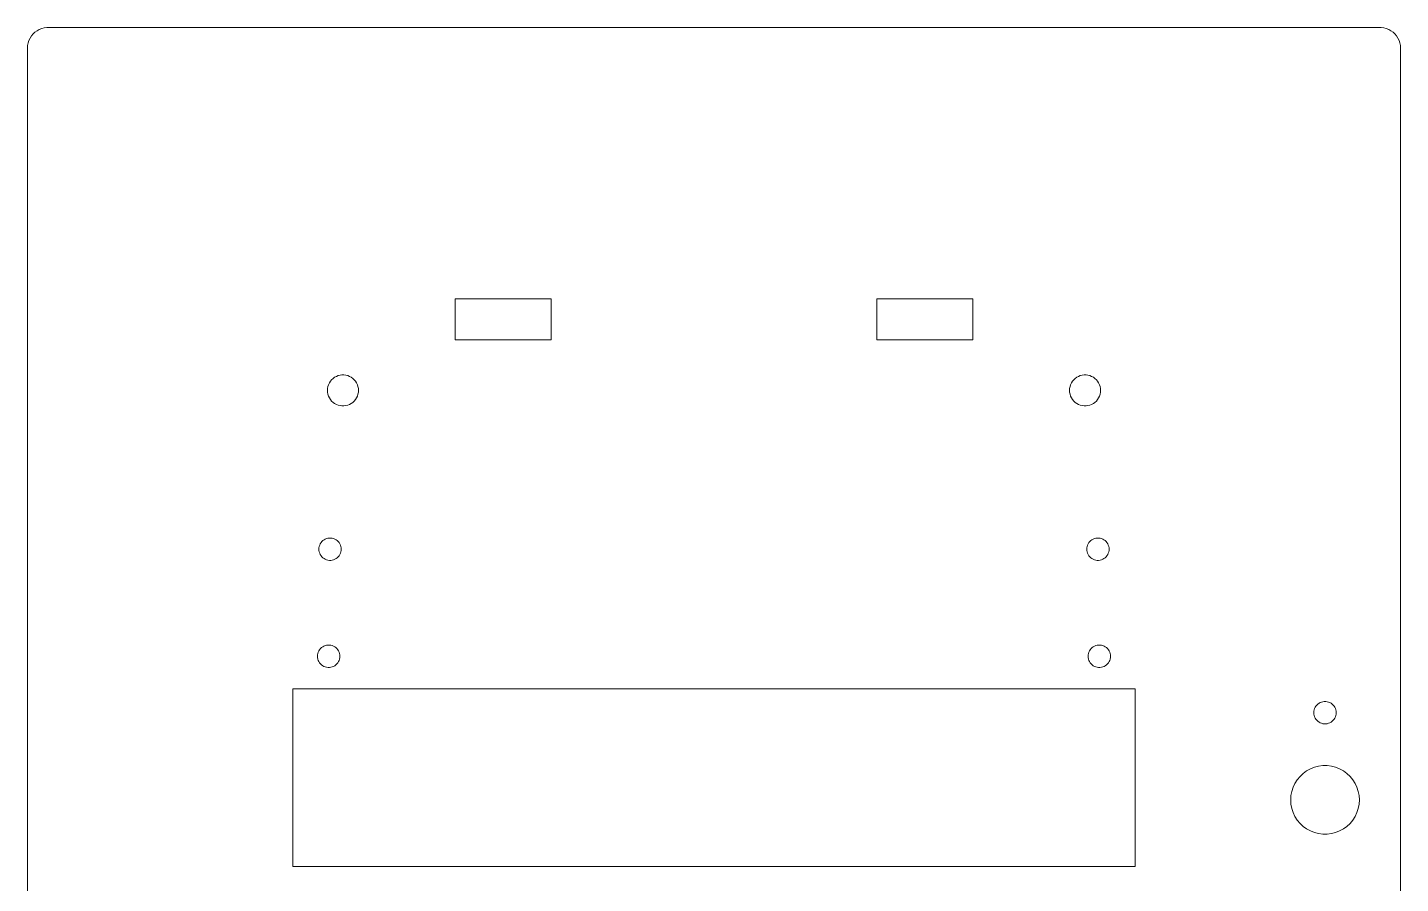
# Model space of a CAD drawing. Header units: millimetres. Extents: x -50 to 50, y -124 to 124.
# Drawn here: x -50 to 50, y 62 to 124.3 of the extents above; entities that cross this region are included whole.
import ezdxf

# ---------------------------------------------------------------- set-up
doc = ezdxf.new("R2010")
doc.units = ezdxf.units.MM
doc.layers.get('0').update_dxf_attribs({"linetype": 'CONTINUOUS', "lineweight": 0})

msp = doc.modelspace()

# ---------------------------------------------------------------- linework, layer by layer
for p, q in [((-49.593, 123.877), (-49.456, 124.006)), ((-49.456, 124.006), (-49.304, 124.116)), ((-49.304, 124.116), (-49.139, 124.207)), ((-49.139, 124.207), (-48.964, 124.277)), ((-48.964, 124.277), (-48.781, 124.323)), ((-48.781, 124.323), (-48.594, 124.347)), ((-48.594, 124.347), (-48.5, 124.347)), ((-48.5, 124.347), (-48.5, 124.35)), ((-48.5, 124.35), (48.5, 124.35)), ((48.5, 124.35), (48.5, 124.347)), ((48.5, 124.347), (48.594, 124.347)), ((48.594, 124.347), (48.781, 124.323)), ((48.781, 124.323), (48.964, 124.277)), ((48.964, 124.277), (49.139, 124.207)), ((49.139, 124.207), (49.304, 124.116)), ((49.304, 124.116), (49.456, 124.006)), ((49.456, 124.006), (49.593, 123.877)), ((-50, 122.85), (-49.988, 123.038)), ((-49.988, 123.038), (-49.953, 123.223)), ((-49.953, 123.223), (-49.895, 123.402)), ((-49.895, 123.402), (-49.814, 123.573)), ((-49.814, 123.573), (-49.714, 123.732)), ((-49.714, 123.732), (-49.593, 123.877)), ((49.593, 123.877), (49.714, 123.732)), ((49.714, 123.732), (49.814, 123.573)), ((49.814, 123.573), (49.895, 123.402)), ((49.895, 123.402), (49.953, 123.223)), ((49.953, 123.223), (49.988, 123.038)), ((49.988, 123.038), (50, 122.85)), ((-50, -69.3), (-50, 122.85)), ((50, 122.85), (50, -122.85)), ((-18.85, 101.6), (-18.85, 104.6)), ((-18.85, 104.6), (-11.85, 104.6)), ((-11.85, 104.6), (-11.85, 101.6)), ((11.85, 101.6), (11.85, 104.6)), ((11.85, 104.6), (18.85, 104.6)), ((18.85, 104.6), (18.85, 101.6)), ((-11.85, 101.6), (-18.85, 101.6)), ((18.85, 101.6), (11.85, 101.6)), ((-27.373, 98.998), (-27.235, 99.034)), ((-27.235, 99.034), (-27.094, 99.051)), ((-27.094, 99.051), (-26.952, 99.051)), ((-26.952, 99.051), (-26.812, 99.034)), ((-26.812, 99.034), (-26.674, 98.998)), ((26.674, 98.998), (26.812, 99.034)), ((26.812, 99.034), (26.952, 99.051)), ((26.952, 99.051), (27.094, 99.051)), ((27.094, 99.051), (27.235, 99.034)), ((27.235, 99.034), (27.373, 98.998)), ((-28.154, 97.923), (-28.145, 98.065)), ((-28.145, 98.065), (-28.118, 98.204)), ((-28.118, 98.204), (-28.074, 98.339)), ((-28.074, 98.339), (-28.014, 98.468)), ((-28.014, 98.468), (-27.938, 98.588)), ((-27.938, 98.588), (-27.847, 98.697)), ((-27.847, 98.697), (-27.744, 98.794)), ((-27.744, 98.794), (-27.629, 98.878)), ((-27.629, 98.878), (-27.505, 98.946)), ((-27.505, 98.946), (-27.373, 98.998)), ((-26.674, 98.998), (-26.542, 98.946)), ((-26.542, 98.946), (-26.418, 98.878)), ((-26.418, 98.878), (-26.303, 98.794)), ((-26.303, 98.794), (-26.199, 98.697)), ((-26.199, 98.697), (-26.109, 98.588)), ((-26.109, 98.588), (-26.033, 98.468)), ((-26.033, 98.468), (-25.972, 98.339)), ((-25.972, 98.339), (-25.929, 98.204)), ((-25.929, 98.204), (-25.902, 98.065)), ((-25.902, 98.065), (-25.893, 97.923)), ((25.893, 97.923), (25.902, 98.065)), ((25.902, 98.065), (25.929, 98.204)), ((25.929, 98.204), (25.972, 98.339)), ((25.972, 98.339), (26.033, 98.468)), ((26.033, 98.468), (26.109, 98.588)), ((26.109, 98.588), (26.199, 98.697)), ((26.199, 98.697), (26.303, 98.794)), ((26.303, 98.794), (26.418, 98.878)), ((26.418, 98.878), (26.542, 98.946)), ((26.542, 98.946), (26.674, 98.998)), ((27.373, 98.998), (27.505, 98.946)), ((27.505, 98.946), (27.629, 98.878)), ((27.629, 98.878), (27.744, 98.794)), ((27.744, 98.794), (27.847, 98.697)), ((27.847, 98.697), (27.938, 98.588)), ((27.938, 98.588), (28.014, 98.468)), ((28.014, 98.468), (28.074, 98.339)), ((28.074, 98.339), (28.118, 98.204)), ((28.118, 98.204), (28.145, 98.065)), ((28.145, 98.065), (28.154, 97.923)), ((-28.145, 97.782), (-28.154, 97.923)), ((-28.118, 97.642), (-28.145, 97.782)), ((-28.074, 97.507), (-28.118, 97.642)), ((-28.014, 97.379), (-28.074, 97.507)), ((-27.938, 97.259), (-28.014, 97.379)), ((-27.847, 97.15), (-27.938, 97.259)), ((-27.744, 97.052), (-27.847, 97.15)), ((-27.629, 96.969), (-27.744, 97.052)), ((-26.303, 97.052), (-26.418, 96.969)), ((-26.199, 97.15), (-26.303, 97.052)), ((-26.109, 97.259), (-26.199, 97.15)), ((-26.033, 97.379), (-26.109, 97.259)), ((-25.972, 97.507), (-26.033, 97.379)), ((-25.929, 97.642), (-25.972, 97.507)), ((-25.902, 97.782), (-25.929, 97.642)), ((-25.893, 97.923), (-25.902, 97.782)), ((25.902, 97.782), (25.893, 97.923)), ((25.929, 97.642), (25.902, 97.782)), ((25.972, 97.507), (25.929, 97.642)), ((26.033, 97.379), (25.972, 97.507)), ((26.109, 97.259), (26.033, 97.379)), ((26.199, 97.15), (26.109, 97.259)), ((26.303, 97.052), (26.199, 97.15)), ((26.418, 96.969), (26.303, 97.052)), ((27.744, 97.052), (27.629, 96.969)), ((27.847, 97.15), (27.744, 97.052)), ((27.938, 97.259), (27.847, 97.15)), ((28.014, 97.379), (27.938, 97.259)), ((28.074, 97.507), (28.014, 97.379)), ((28.118, 97.642), (28.074, 97.507)), ((28.145, 97.782), (28.118, 97.642)), ((28.154, 97.923), (28.145, 97.782)), ((-27.505, 96.901), (-27.629, 96.969)), ((-27.373, 96.848), (-27.505, 96.901)), ((-27.235, 96.813), (-27.373, 96.848)), ((-27.094, 96.795), (-27.235, 96.813)), ((-26.952, 96.795), (-27.094, 96.795)), ((-26.812, 96.813), (-26.952, 96.795)), ((-26.674, 96.848), (-26.812, 96.813)), ((-26.542, 96.901), (-26.674, 96.848)), ((-26.418, 96.969), (-26.542, 96.901)), ((26.542, 96.901), (26.418, 96.969)), ((26.674, 96.848), (26.542, 96.901)), ((26.812, 96.813), (26.674, 96.848)), ((26.952, 96.795), (26.812, 96.813)), ((27.094, 96.795), (26.952, 96.795)), ((27.235, 96.813), (27.094, 96.795)), ((27.373, 96.848), (27.235, 96.813)), ((27.505, 96.901), (27.373, 96.848)), ((27.629, 96.969), (27.505, 96.901)), ((-28.479, 86.987), (-28.396, 87.047)), ((-28.396, 87.047), (-28.307, 87.097)), ((-28.307, 87.097), (-28.212, 87.134)), ((-28.212, 87.134), (-28.113, 87.16)), ((-28.113, 87.16), (-28.011, 87.172)), ((-28.011, 87.172), (-27.909, 87.172)), ((-27.909, 87.172), (-27.807, 87.16)), ((-27.807, 87.16), (-27.708, 87.134)), ((-27.708, 87.134), (-27.613, 87.097)), ((-27.613, 87.097), (-27.524, 87.047)), ((-27.524, 87.047), (-27.441, 86.987)), ((27.441, 86.987), (27.524, 87.047)), ((27.524, 87.047), (27.613, 87.097)), ((27.613, 87.097), (27.708, 87.134)), ((27.708, 87.134), (27.807, 87.16)), ((27.807, 87.16), (27.909, 87.172)), ((27.909, 87.172), (28.011, 87.172)), ((28.011, 87.172), (28.113, 87.16)), ((28.113, 87.16), (28.212, 87.134)), ((28.212, 87.134), (28.307, 87.097)), ((28.307, 87.097), (28.396, 87.047)), ((28.396, 87.047), (28.479, 86.987)), ((-28.774, 86.36), (-28.768, 86.462)), ((-28.768, 86.258), (-28.774, 86.36)), ((-28.768, 86.462), (-28.748, 86.562)), ((-28.748, 86.158), (-28.768, 86.258)), ((-28.748, 86.562), (-28.717, 86.66)), ((-28.717, 86.06), (-28.748, 86.158)), ((-28.717, 86.66), (-28.673, 86.752)), ((-28.673, 85.968), (-28.717, 86.06)), ((-28.673, 86.752), (-28.619, 86.838)), ((-28.619, 86.838), (-28.553, 86.917)), ((-28.553, 86.917), (-28.479, 86.987)), ((-27.441, 86.987), (-27.367, 86.917)), ((-27.367, 86.917), (-27.301, 86.838)), ((-27.301, 86.838), (-27.247, 86.752)), ((-27.247, 86.752), (-27.203, 86.66)), ((-27.203, 86.06), (-27.247, 85.968)), ((-27.203, 86.66), (-27.172, 86.562)), ((-27.172, 86.158), (-27.203, 86.06)), ((-27.172, 86.562), (-27.152, 86.462)), ((-27.152, 86.258), (-27.172, 86.158)), ((-27.152, 86.462), (-27.146, 86.36)), ((-27.146, 86.36), (-27.152, 86.258)), ((27.146, 86.36), (27.152, 86.462)), ((27.152, 86.258), (27.146, 86.36)), ((27.152, 86.462), (27.172, 86.562)), ((27.172, 86.158), (27.152, 86.258)), ((27.172, 86.562), (27.203, 86.66)), ((27.203, 86.06), (27.172, 86.158)), ((27.203, 86.66), (27.247, 86.752)), ((27.247, 85.968), (27.203, 86.06)), ((27.247, 86.752), (27.301, 86.838)), ((27.301, 86.838), (27.367, 86.917)), ((27.367, 86.917), (27.441, 86.987)), ((28.479, 86.987), (28.553, 86.917)), ((28.553, 86.917), (28.619, 86.838)), ((28.619, 86.838), (28.673, 86.752)), ((28.673, 86.752), (28.717, 86.66)), ((28.717, 86.06), (28.673, 85.968)), ((28.717, 86.66), (28.748, 86.562)), ((28.748, 86.158), (28.717, 86.06)), ((28.748, 86.562), (28.768, 86.462)), ((28.768, 86.258), (28.748, 86.158)), ((28.768, 86.462), (28.774, 86.36)), ((28.774, 86.36), (28.768, 86.258)), ((-28.619, 85.882), (-28.673, 85.968)), ((-28.553, 85.803), (-28.619, 85.882)), ((-28.479, 85.733), (-28.553, 85.803)), ((-28.396, 85.673), (-28.479, 85.733)), ((-28.307, 85.623), (-28.396, 85.673)), ((-28.212, 85.586), (-28.307, 85.623)), ((-28.113, 85.56), (-28.212, 85.586)), ((-28.011, 85.548), (-28.113, 85.56)), ((-27.909, 85.548), (-28.011, 85.548)), ((-27.807, 85.56), (-27.909, 85.548)), ((-27.708, 85.586), (-27.807, 85.56)), ((-27.613, 85.623), (-27.708, 85.586)), ((-27.524, 85.673), (-27.613, 85.623)), ((-27.441, 85.733), (-27.524, 85.673)), ((-27.367, 85.803), (-27.441, 85.733)), ((-27.301, 85.882), (-27.367, 85.803)), ((-27.247, 85.968), (-27.301, 85.882)), ((27.301, 85.882), (27.247, 85.968)), ((27.367, 85.803), (27.301, 85.882)), ((27.441, 85.733), (27.367, 85.803)), ((27.524, 85.673), (27.441, 85.733)), ((27.613, 85.623), (27.524, 85.673)), ((27.708, 85.586), (27.613, 85.623)), ((27.807, 85.56), (27.708, 85.586)), ((27.909, 85.548), (27.807, 85.56)), ((28.011, 85.548), (27.909, 85.548)), ((28.113, 85.56), (28.011, 85.548)), ((28.212, 85.586), (28.113, 85.56)), ((28.307, 85.623), (28.212, 85.586)), ((28.396, 85.673), (28.307, 85.623)), ((28.479, 85.733), (28.396, 85.673)), ((28.553, 85.803), (28.479, 85.733)), ((28.619, 85.882), (28.553, 85.803)), ((28.673, 85.968), (28.619, 85.882)), ((-28.773, 78.957), (-28.719, 79.043)), ((-28.719, 79.043), (-28.653, 79.122)), ((-28.653, 79.122), (-28.579, 79.192)), ((-28.579, 79.192), (-28.496, 79.252)), ((-28.496, 79.252), (-28.407, 79.302)), ((-28.407, 79.302), (-28.312, 79.339)), ((-28.312, 79.339), (-28.213, 79.365)), ((-28.213, 79.365), (-28.111, 79.377)), ((-28.111, 79.377), (-28.009, 79.377)), ((-28.009, 79.377), (-27.907, 79.365)), ((-27.907, 79.365), (-27.808, 79.339)), ((-27.808, 79.339), (-27.713, 79.302)), ((-27.713, 79.302), (-27.624, 79.252)), ((-27.624, 79.252), (-27.541, 79.192)), ((-27.541, 79.192), (-27.467, 79.122)), ((-27.467, 79.122), (-27.401, 79.043)), ((-27.401, 79.043), (-27.347, 78.957)), ((27.347, 78.957), (27.401, 79.043)), ((27.401, 79.043), (27.467, 79.122)), ((27.467, 79.122), (27.541, 79.192)), ((27.541, 79.192), (27.624, 79.252)), ((27.624, 79.252), (27.713, 79.302)), ((27.713, 79.302), (27.808, 79.339)), ((27.808, 79.339), (27.907, 79.365)), ((27.907, 79.365), (28.009, 79.377)), ((28.009, 79.377), (28.111, 79.377)), ((28.111, 79.377), (28.213, 79.365)), ((28.213, 79.365), (28.312, 79.339)), ((28.312, 79.339), (28.407, 79.302)), ((28.407, 79.302), (28.496, 79.252)), ((28.496, 79.252), (28.579, 79.192)), ((28.579, 79.192), (28.653, 79.122)), ((28.653, 79.122), (28.719, 79.043)), ((28.719, 79.043), (28.773, 78.957)), ((-28.874, 78.565), (-28.868, 78.667)), ((-28.868, 78.463), (-28.874, 78.565)), ((-28.868, 78.667), (-28.848, 78.767)), ((-28.848, 78.363), (-28.868, 78.463)), ((-28.848, 78.767), (-28.817, 78.865)), ((-28.817, 78.265), (-28.848, 78.363)), ((-28.817, 78.865), (-28.773, 78.957)), ((-28.773, 78.173), (-28.817, 78.265)), ((-28.719, 78.087), (-28.773, 78.173)), ((-28.653, 78.008), (-28.719, 78.087)), ((-28.579, 77.938), (-28.653, 78.008)), ((-27.467, 78.008), (-27.541, 77.938)), ((-27.401, 78.087), (-27.467, 78.008)), ((-27.347, 78.173), (-27.401, 78.087)), ((-27.347, 78.957), (-27.303, 78.865)), ((-27.303, 78.265), (-27.347, 78.173)), ((-27.303, 78.865), (-27.272, 78.767)), ((-27.272, 78.363), (-27.303, 78.265)), ((-27.272, 78.767), (-27.252, 78.667)), ((-27.252, 78.463), (-27.272, 78.363)), ((-27.252, 78.667), (-27.246, 78.565)), ((-27.246, 78.565), (-27.252, 78.463)), ((27.246, 78.565), (27.252, 78.667)), ((27.252, 78.463), (27.246, 78.565)), ((27.252, 78.667), (27.272, 78.767)), ((27.272, 78.363), (27.252, 78.463)), ((27.272, 78.767), (27.303, 78.865)), ((27.303, 78.265), (27.272, 78.363)), ((27.303, 78.865), (27.347, 78.957)), ((27.347, 78.173), (27.303, 78.265)), ((27.401, 78.087), (27.347, 78.173)), ((27.467, 78.008), (27.401, 78.087)), ((27.541, 77.938), (27.467, 78.008)), ((28.653, 78.008), (28.579, 77.938)), ((28.719, 78.087), (28.653, 78.008)), ((28.773, 78.173), (28.719, 78.087)), ((28.773, 78.957), (28.817, 78.865)), ((28.817, 78.265), (28.773, 78.173)), ((28.817, 78.865), (28.848, 78.767)), ((28.848, 78.363), (28.817, 78.265)), ((28.848, 78.767), (28.868, 78.667)), ((28.868, 78.463), (28.848, 78.363)), ((28.868, 78.667), (28.874, 78.565)), ((28.874, 78.565), (28.868, 78.463)), ((-28.496, 77.878), (-28.579, 77.938)), ((-28.407, 77.828), (-28.496, 77.878)), ((-28.312, 77.791), (-28.407, 77.828)), ((-28.213, 77.765), (-28.312, 77.791)), ((-28.111, 77.753), (-28.213, 77.765)), ((-28.009, 77.753), (-28.111, 77.753)), ((-27.907, 77.765), (-28.009, 77.753)), ((-27.808, 77.791), (-27.907, 77.765)), ((-27.713, 77.828), (-27.808, 77.791)), ((-27.624, 77.878), (-27.713, 77.828)), ((-27.541, 77.938), (-27.624, 77.878)), ((27.624, 77.878), (27.541, 77.938)), ((27.713, 77.828), (27.624, 77.878)), ((27.808, 77.791), (27.713, 77.828)), ((27.907, 77.765), (27.808, 77.791)), ((28.009, 77.753), (27.907, 77.765)), ((28.111, 77.753), (28.009, 77.753)), ((28.213, 77.765), (28.111, 77.753)), ((28.312, 77.791), (28.213, 77.765)), ((28.407, 77.828), (28.312, 77.791)), ((28.496, 77.878), (28.407, 77.828)), ((28.579, 77.938), (28.496, 77.878)), ((-30.665, 63.25), (-30.665, 76.2)), ((-30.665, 76.2), (30.665, 76.2)), ((30.665, 76.2), (30.665, 63.25)), ((43.841, 74.933), (43.907, 75.012)), ((43.907, 75.012), (43.981, 75.082)), ((43.981, 75.082), (44.064, 75.142)), ((44.064, 75.142), (44.153, 75.192)), ((44.153, 75.192), (44.248, 75.229)), ((44.248, 75.229), (44.347, 75.255)), ((44.347, 75.255), (44.449, 75.267)), ((44.449, 75.267), (44.551, 75.267)), ((44.551, 75.267), (44.653, 75.255)), ((44.653, 75.255), (44.752, 75.229)), ((44.752, 75.229), (44.847, 75.192)), ((44.847, 75.192), (44.936, 75.142)), ((44.936, 75.142), (45.019, 75.082)), ((45.019, 75.082), (45.093, 75.012)), ((45.093, 75.012), (45.159, 74.933)), ((43.686, 74.455), (43.692, 74.557)), ((43.692, 74.353), (43.686, 74.455)), ((43.692, 74.557), (43.712, 74.657)), ((43.712, 74.253), (43.692, 74.353)), ((43.712, 74.657), (43.743, 74.755)), ((43.743, 74.155), (43.712, 74.253)), ((43.743, 74.755), (43.787, 74.847)), ((43.787, 74.063), (43.743, 74.155)), ((43.787, 74.847), (43.841, 74.933)), ((43.841, 73.977), (43.787, 74.063)), ((45.159, 74.933), (45.213, 74.847)), ((45.213, 74.063), (45.159, 73.977)), ((45.213, 74.847), (45.257, 74.755)), ((45.257, 74.155), (45.213, 74.063)), ((45.257, 74.755), (45.288, 74.657)), ((45.288, 74.253), (45.257, 74.155)), ((45.288, 74.657), (45.308, 74.557)), ((45.308, 74.353), (45.288, 74.253)), ((45.308, 74.557), (45.314, 74.455)), ((45.314, 74.455), (45.308, 74.353)), ((43.907, 73.898), (43.841, 73.977)), ((43.981, 73.828), (43.907, 73.898)), ((44.064, 73.768), (43.981, 73.828)), ((44.153, 73.718), (44.064, 73.768)), ((44.248, 73.681), (44.153, 73.718)), ((44.347, 73.655), (44.248, 73.681)), ((44.449, 73.643), (44.347, 73.655)), ((44.551, 73.643), (44.449, 73.643)), ((44.653, 73.655), (44.551, 73.643)), ((44.752, 73.681), (44.653, 73.655)), ((44.847, 73.718), (44.752, 73.681)), ((44.936, 73.768), (44.847, 73.718)), ((45.019, 73.828), (44.936, 73.768)), ((45.093, 73.898), (45.019, 73.828)), ((45.159, 73.977), (45.093, 73.898)), ((42.678, 69.816), (42.906, 70.031)), ((42.906, 70.031), (43.16, 70.216)), ((43.16, 70.216), (43.436, 70.367)), ((43.436, 70.367), (43.727, 70.483)), ((43.727, 70.483), (44.032, 70.561)), ((44.032, 70.561), (44.343, 70.6)), ((44.343, 70.6), (44.657, 70.6)), ((44.657, 70.6), (44.968, 70.561)), ((44.968, 70.561), (45.273, 70.483)), ((45.273, 70.483), (45.564, 70.367)), ((45.564, 70.367), (45.84, 70.216)), ((45.84, 70.216), (46.094, 70.031)), ((46.094, 70.031), (46.322, 69.816)), ((42.079, 68.727), (42.176, 69.025)), ((42.176, 69.025), (42.309, 69.309)), ((42.309, 69.309), (42.477, 69.574)), ((42.477, 69.574), (42.678, 69.816)), ((46.322, 69.816), (46.523, 69.574)), ((46.523, 69.574), (46.691, 69.309)), ((46.691, 69.309), (46.824, 69.025)), ((46.824, 69.025), (46.921, 68.727)), ((42, 68.105), (42.02, 68.418)), ((42.02, 67.792), (42, 68.105)), ((42.02, 68.418), (42.079, 68.727)), ((46.921, 68.727), (46.98, 68.418)), ((46.98, 68.418), (47, 68.105)), ((47, 68.105), (46.98, 67.792)), ((42.079, 67.483), (42.02, 67.792)), ((42.176, 67.185), (42.079, 67.483)), ((42.309, 66.901), (42.176, 67.185)), ((46.824, 67.185), (46.691, 66.901)), ((46.921, 67.483), (46.824, 67.185)), ((46.98, 67.792), (46.921, 67.483)), ((42.477, 66.636), (42.309, 66.901)), ((42.678, 66.394), (42.477, 66.636)), ((42.906, 66.179), (42.678, 66.394)), ((43.16, 65.994), (42.906, 66.179)), ((46.094, 66.179), (45.84, 65.994)), ((46.322, 66.394), (46.094, 66.179)), ((46.523, 66.636), (46.322, 66.394)), ((46.691, 66.901), (46.523, 66.636)), ((43.436, 65.843), (43.16, 65.994)), ((43.727, 65.727), (43.436, 65.843)), ((44.032, 65.649), (43.727, 65.727)), ((44.343, 65.61), (44.032, 65.649)), ((44.657, 65.61), (44.343, 65.61)), ((44.968, 65.649), (44.657, 65.61)), ((45.273, 65.727), (44.968, 65.649)), ((45.564, 65.843), (45.273, 65.727)), ((45.84, 65.994), (45.564, 65.843)), ((30.665, 63.25), (-30.665, 63.25))]:
    msp.add_line(p, q)

doc.saveas('drawing.dxf')
